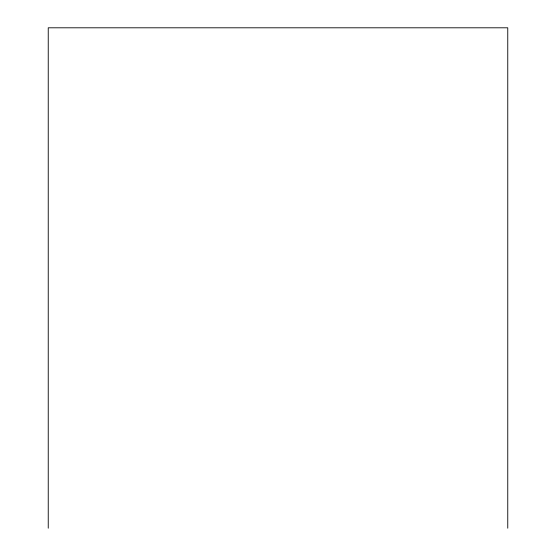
<?xml version="1.0" encoding="UTF-8"?>
<svg xmlns="http://www.w3.org/2000/svg" width="556" height="556" viewBox="0 0 556 556"><rect width="100%" height="100%" fill="white"/><g stroke="black" fill="none" stroke-linecap="round" stroke-linejoin="round"><path stroke-width="0.83" d="M507.76 528.2L507.76 27.8L48.24 27.8L48.24 528.2"/></g></svg>
